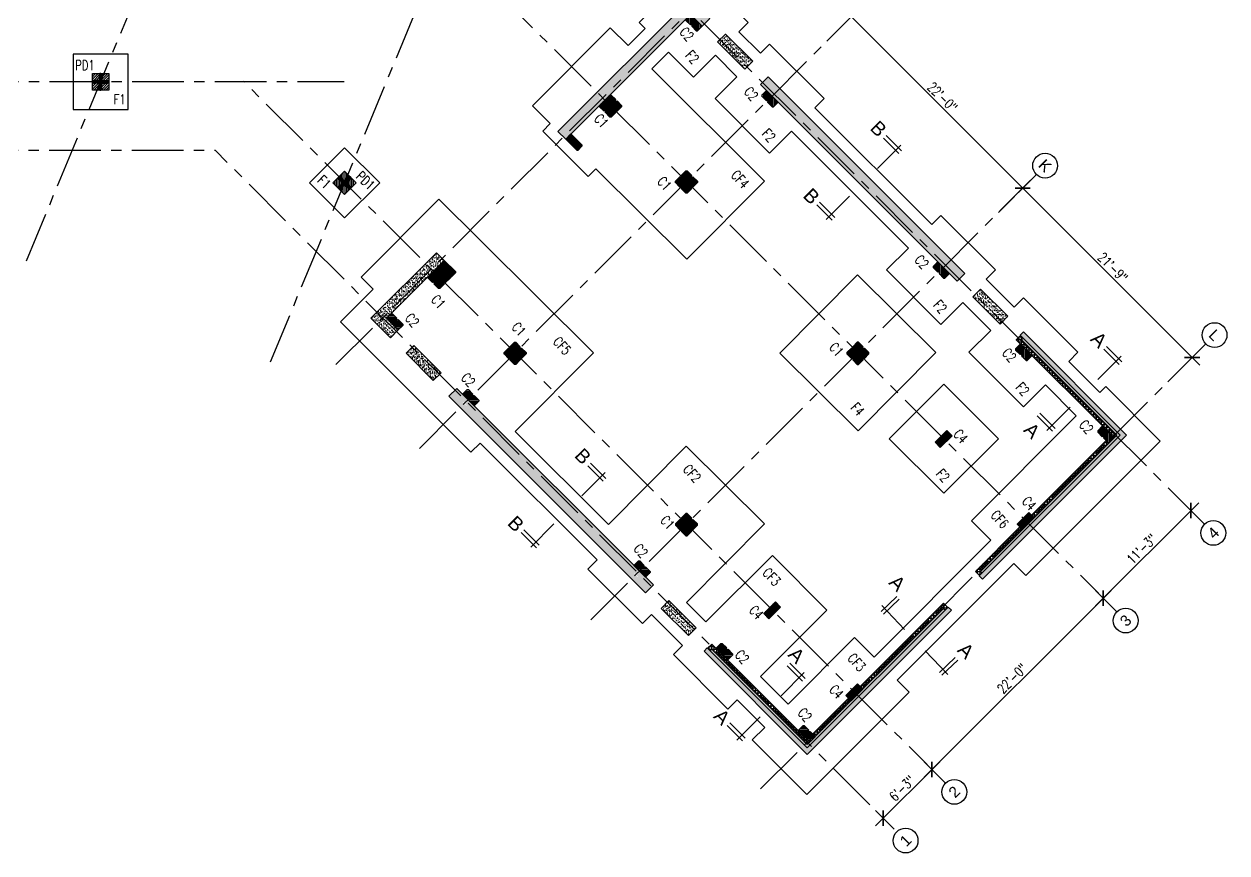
# Model space of a CAD drawing. Header units: inches. Extents: x 41285 to 57578, y -189 to 12305.
# Drawn here: x 56268 to 57578, y 10899 to 11802 of the extents above; entities that cross this region are included whole.
import ezdxf
from ezdxf.enums import TextEntityAlignment as Align

# ---------------------------------------------------------------- set-up
doc = ezdxf.new("R2010")
doc.units = ezdxf.units.IN
doc.header["$LTSCALE"] = 30
doc.header["$MEASUREMENT"] = 0
doc.linetypes.add('CENTER', pattern=[2, 1.25, -0.25, 0.25, -0.25])
doc.linetypes.add('HIDDEN', pattern=[0.375, 0.25, -0.125])
for name, color, linetype in [('A-HATCH RCC', 8, 'Continuous'), ('A-TEXT-P', 242, 'Continuous'), ('A-WALL-RAMPED EARTH', 4, 'Continuous'), ('COLUMN', 6, 'Continuous'), ('GC', 3, 'Continuous'), ('Grid line', 1, 'CENTER'), ('GT', 4, 'Continuous'), ('HATCH', 253, 'Continuous'), ('L3', 3, 'Continuous'), ('L5', 5, 'Continuous'), ('N-DIM-Z', 126, 'Continuous'), ('PB', 3, 'Continuous'), ('S-BEAM', 3, 'HIDDEN'), ('WALL', 7, 'Continuous')]:
    doc.layers.add(name, color=color, linetype=linetype)
doc.styles.add('3-32', font='simplex.shx', dxfattribs={"width": 0.75, "height": 10.6666})
doc.styles.add('ARIAL', font='arial.ttf')
doc.styles.add('dim', font='arial.ttf')
doc.dimstyles.new('3-32', dxfattribs={"dimtxt": 10.666667, "dimasz": 12, "dimexe": 12, "dimexo": 4, "dimgap": 2, "dimtad": 1, "dimdec": 4, "dimzin": 3, "dimdsep": 46, "dimlunit": 4, "dimtxsty": '3-32', "dimblk": 'ARCHTICK', "dimcen": 0.046875, "dimdle": 12, "dimclrd": 1, "dimclre": 1, "dimclrt": 2, "dimadec": 0, "dimazin": 0, "dimtfac": 0.75, "dimtdec": 4, "dimtmove": 2, "dimatfit": 3, "dimldrblk": 'ARCHTICK', "dimfxl": 0, "dimfrac": 1, "dimtolj": 1, "dimtzin": 0, "dimlwd": -1, "dimlwe": -1, "dimarcsym": 0})
pattern_1 = [(30.5, (0, 3154.7396), (0.30151963, 3.36024233), [0, -2.66, 0, -2.975, 0, -2.84375]), (0.5, (0, 3154.7396), (3.67590676, 4.5245002), [0, -1.435, 0, -2.3975, 0, -0.91875]), (320.5, (-2.1365, 3155.002), (5.41033357, -0.65432772), [0, -0.875, 0, -3.15, 0, -4.1125]), (310.5, (-2.1365, 3155.002), (5.408692, 0.88336295), [0, -0.4375, 0, -2.065, 0, -2.3625])]
pattern_2 = [(50, (0, 3154.7396), (3.58630091, -0.31376067), [0.375, -4.125]), (355, (0, 3154.7396), (-0.69375667, 3.76096067), [0.3, -3.3]), (100.4514445, (0.299, 3154.7134), (2.89254423, 3.44719995), [0.31870096, -3.50571056]), (46.1842, (2e-16, 3155.7396), (5.33620665, -0.8275964), [0.5625, -6.1875]), (96.635635, (0.4447, 3155.6706), (4.67330973, 4.870593), [0.4780517, -5.2585688]), (351.184164, (2e-16, 3155.7396), (4.6733097, 4.870593), [0.45, -4.95]), (21, (0.5, 3155.4896), (2.98453526, -2.01309445), [0.375, -4.125]), (326, (0.5, 3155.4896), (1.21657666, 3.62575023), [0.3, -3.3]), (71.451445, (0.7487, 3155.3218), (4.20111188, 1.61265576), [0.31870095, -3.50571056]), (37.5, (0, 3154.7396), (0.060799277, 1.66446927), [0, -3.26, 0, -3.35, 0, -3.3125]), (7.5, (0, 3154.7396), (1.315347687, 1.97205856), [0, -1.91, 0, -3.185, 0, -1.2625]), (327.5, (-1.115, 3154.7396), (2.66911218, -0.11277436), [0, -1.25, 0, -3.9, 0, -5.175]), (317.5, (-1.615, 3154.7396), (2.91593085, 0.50052491), [0, -1.625, 0, -2.59, 0, -3.675])]
pattern_3 = [(0, (57120.9367, 11022.2412), (9e-16, 2.8125), []), (90, (57120.9367, 11022.2412), (-2.8125, 9e-16), [])]
pattern_4 = [(90, (0, 0), (-1, 6e-17), [])]

# ---------------------------------------------------------------- blocks, each defined once
blk = doc.blocks.new('A$C49510BD2')
at = {"layer": 'A-HATCH RCC'}
h = blk.add_hatch(dxfattribs=at)
h.set_pattern_fill('ANSI31', color=1, scale=10)
h.paths.add_polyline_path([(-8.1, -0.7), (-9.1, -0.9), (-9.1, -7.9), (-8.1, -8.9), (-1.1, -8.9), (-0.8, -7.9), (0.7, -7.9), (0.9, -8.9), (7.9, -8.9), (8.9, -7.9), (8.9, -0.9), (7.9, -0.7), (7.9, 0.8), (8.9, 1.1), (8.9, 8.1), (7.9, 9.1), (0.9, 9.1), (0.7, 8.1), (-0.8, 8.1), (-1.1, 9.1), (-8.1, 9.1), (-9.1, 8.1), (-9.1, 1.1), (-8.1, 0.8)])
at = {"layer": 'COLUMN'}
for p, q in [((-9.1, 8.1), (-8.1, 9.1)), ((-9.1, 8.1), (-9.1, 1.1)), ((-8.1, 0.8), (-9.1, 1.1)), ((-1.1, 9.1), (-8.1, 9.1)), ((-8.1, -0.7), (-8.1, 0.8)), ((-0.8, 8.1), (-1.1, 9.1)), ((0.7, 8.1), (-0.8, 8.1)), ((0.7, 8.1), (0.9, 9.1)), ((7.9, 9.1), (0.9, 9.1)), ((7.9, 9.1), (8.9, 8.1)), ((7.9, 0.8), (8.9, 1.1)), ((7.9, -0.7), (7.9, 0.8)), ((8.9, 1.1), (8.9, 8.1)), ((-8.1, -0.7), (-9.1, -0.9)), ((-9.1, -0.9), (-9.1, -7.9)), ((-8.1, -8.9), (-9.1, -7.9)), ((-8.1, -8.9), (-1.1, -8.9)), ((-0.8, -7.9), (-1.1, -8.9)), ((0.7, -7.9), (-0.8, -7.9)), ((0.7, -7.9), (0.9, -8.9)), ((0.9, -8.9), (7.9, -8.9)), ((7.9, -0.7), (8.9, -0.9)), ((8.9, -7.9), (7.9, -8.9)), ((8.9, -7.9), (8.9, -0.9))]:
    blk.add_line(p, q, dxfattribs=at)
blk = doc.blocks.new('A$C38451A88')
at = {"layer": 'A-HATCH RCC'}
h = blk.add_hatch(dxfattribs=at)
h.set_pattern_fill('ANSI31', color=1, scale=12)
h.paths.add_polyline_path([(-9, 0), (9, 0), (9, 7), (8, 8), (1, 8), (0.75, 7), (-0.75, 7), (-1, 8), (-8, 8), (-9, 7)])
at = {"layer": 'COLUMN'}
for p, q in [((-9, 7), (-8, 8)), ((-9, 7), (-9, 0)), ((-9, 0), (9, 0)), ((-1, 8), (-8, 8)), ((-0.75, 7), (-1, 8)), ((0.75, 7), (-0.75, 7)), ((0.75, 7), (1, 8)), ((8, 8), (1, 8)), ((8, 8), (9, 7)), ((9, 0), (9, 7))]:
    blk.add_line(p, q, dxfattribs=at)
blk = doc.blocks.new('A$C56BC41D7')
at = {"layer": 'HATCH'}
h = blk.add_hatch(dxfattribs=at)
h.set_pattern_fill('_USER', color=1, scale=0.375, angle=45, style=0, pattern_type=0)
h.set_pattern_definition([(45, (0, 0), (-0.265165, 0.265165), [])])
edge = h.paths.add_edge_path()
edge.add_line((0.5, 6.8), (0.5, 0.8))
edge.add_arc((0.8, 0.8), 0.25, 180, 270)
edge.add_line((0.8, 0.5), (6.8, 0.5))
edge.add_arc((6.8, 0.2), 0.25, 0, 90, ccw=False)
edge.add_line((7, 0.2), (7, 0))
edge.add_line((7, 0), (0, 0))
edge.add_line((0, 0), (0, 7))
edge.add_line((0, 7), (0.2, 7))
edge.add_arc((0.2, 6.8), 0.25, 0, 90, ccw=False)
at = {"layer": 'COLUMN', "color": 4}
blk.add_lwpolyline([(0, 0), (0, 7), (0.2, 7, -0.414214), (0.5, 6.8), (0.5, 0.8, 0.414214), (0.8, 0.5), (6.8, 0.5, -0.414214), (7, 0.2), (7, 0)], format="xyb", close=True, dxfattribs=at)
blk = doc.blocks.new('A$C3C504F40')
at = {"layer": 'HATCH'}
h = blk.add_hatch(dxfattribs=at)
h.set_pattern_fill('_USER', color=1, scale=0.375, angle=45, style=0, pattern_type=0)
h.set_pattern_definition([(45, (-54890.24333, -10014.80784), (-0.265165043, 0.265165043), [])])
h.paths.add_polyline_path([(-3.2, 1), (-5.2, 1), (-5.2, -1), (-3.2, -1)])
h.paths.add_polyline_path([(-3.5, -0.7), (-5, -0.7), (-5, 0.8), (-3.5, 0.8)], flags=16)
h = blk.add_hatch(dxfattribs=at)
h.set_pattern_fill('_USER', color=1, scale=0.375, angle=45, style=0, pattern_type=0)
h.set_pattern_definition([(45, (-54885.99333, -10010.55784), (-0.265165043, 0.265165043), [])])
h.paths.add_polyline_path([(1, 5.3), (-1, 5.3), (-1, 3.3), (1, 3.3)])
h.paths.add_polyline_path([(0.8, 3.5), (-0.8, 3.5), (-0.8, 5), (0.8, 5)], flags=16)
h = blk.add_hatch(dxfattribs=at)
h.set_pattern_fill('_USER', color=1, scale=0.375, angle=45, style=0, pattern_type=0)
h.set_pattern_definition([(45, (-54881.74333, -10014.80784), (-0.265165043, 0.265165043), [])])
h.paths.add_polyline_path([(5.2, 1), (3.2, 1), (3.2, -1), (5.2, -1)])
h.paths.add_polyline_path([(5, -0.7), (3.5, -0.7), (3.5, 0.8), (5, 0.8)], flags=16)
h = blk.add_hatch(dxfattribs=at)
h.set_pattern_fill('_USER', color=1, scale=0.375, angle=45, style=0, pattern_type=0)
h.set_pattern_definition([(45, (-54885.99333, -10019.05784), (-0.265165043, 0.265165043), [])])
h.paths.add_polyline_path([(1, -3.2), (-1, -3.2), (-1, -5.2), (1, -5.2)])
h.paths.add_polyline_path([(0.8, -5), (-0.8, -5), (-0.8, -3.5), (0.8, -3.5)], flags=16)
at = {"layer": 'COLUMN', "color": 4}
for points in [[(-5.2, 1), (-3.2, 1), (-3.2, -1), (-5.2, -1)], [(-5, 0.8), (-3.5, 0.8), (-3.5, -0.7), (-5, -0.7)], [(-1, 5.3), (1, 5.3), (1, 3.3), (-1, 3.3)], [(-0.8, 5), (0.8, 5), (0.8, 3.5), (-0.8, 3.5)], [(3.2, 1), (5.2, 1), (5.2, -1), (3.2, -1)], [(3.5, 0.8), (5, 0.8), (5, -0.7), (3.5, -0.7)], [(-1, -3.2), (1, -3.2), (1, -5.2), (-1, -5.2)], [(-0.8, -3.5), (0.8, -3.5), (0.8, -5), (-0.8, -5)]]:
    blk.add_lwpolyline(points, close=True, dxfattribs=at)
at = {"layer": 'Grid line', "ltscale": 0.25}
for p, q in [((9.5, 0), (-9.5, 0)), ((0, -9.7), (0, 9.7))]:
    blk.add_line(p, q, dxfattribs=at)
at = {"layer": 'Grid line', "color": 4, "xscale": -1}
blk.add_blockref('A$C56BC41D7', (-1, 1), dxfattribs=at)
at = {"layer": 'Grid line', "color": 4}
blk.add_blockref('A$C56BC41D7', (1, 1), dxfattribs=at)
at = {"layer": 'Grid line', "color": 4, "rotation": 180}
blk.add_blockref('A$C56BC41D7', (-1, -1), dxfattribs=at)
at = {"layer": 'Grid line', "color": 4, "xscale": -1, "rotation": 180}
blk.add_blockref('A$C56BC41D7', (1, -1), dxfattribs=at)
blk = doc.blocks.new('_ARCHTICK')
at = {"color": 0, "linetype": 'ByBlock', "const_width": 0.15}
blk.add_lwpolyline([(-0.5, -0.5), (0.5, 0.5)], dxfattribs=at)
blk = doc.blocks.new('*D106')
at = {"layer": 'DEFPOINTS', "color": 0, "transparency": 16777216}
for p in [(57048.4, 11871.5), (57168.9, 11809.7), (57139.6, 11780.3)]:
    blk.add_point(p, dxfattribs=at)
at = {"layer": 'N-DIM-Z', "color": 1, "transparency": 16777216}
for p, q in [((57051.2, 11874.4), (57086.2, 11909.4)), ((57069.2, 11909.4), (57177.4, 11801.2)), ((57142.4, 11783.2), (57177.4, 11818.2))]:
    blk.add_line(p, q, dxfattribs=at)
at = {"layer": 'N-DIM-Z', "color": 1, "transparency": 16777216, "xscale": 12, "yscale": 12, "zscale": 12}
for p, rotation in [((57077.7, 11900.9), 134.9999999999263), ((57168.9, 11809.7), 314.9999999999263)]:
    blk.add_blockref('_ARCHTICK', p, dxfattribs=dict(at, rotation=rotation))
at = {"layer": 'N-DIM-Z', "color": 2, "transparency": 16777216, "insert": (57129.2, 11861.2), "char_height": 10.67, "attachment_point": 5, "rotation": 315, "style": '3-32'}
blk.add_mtext('\\A1;10\'-9"', dxfattribs=at)
blk = doc.blocks.new('*D107')
at = {"layer": 'DEFPOINTS', "color": 0, "transparency": 16777216}
for p in [(57139.6, 11780.3), (57355.6, 11623), (57326.3, 11593.7)]:
    blk.add_point(p, dxfattribs=at)
at = {"layer": 'N-DIM-Z', "color": 1, "transparency": 16777216}
for p, q in [((57142.4, 11783.2), (57177.4, 11818.2)), ((57160.5, 11818.2), (57364.1, 11614.5)), ((57329.1, 11596.5), (57364.1, 11631.5))]:
    blk.add_line(p, q, dxfattribs=at)
at = {"layer": 'N-DIM-Z', "color": 1, "transparency": 16777216, "xscale": 12, "yscale": 12, "zscale": 12}
for p, rotation in [((57168.9, 11809.7), 134.9999999999263), ((57355.6, 11623), 314.9999999999263)]:
    blk.add_blockref('_ARCHTICK', p, dxfattribs=dict(at, rotation=rotation))
at = {"layer": 'N-DIM-Z', "color": 2, "transparency": 16777216, "insert": (57268.2, 11722.2), "char_height": 10.67, "attachment_point": 5, "rotation": 315, "style": '3-32'}
blk.add_mtext('\\A1;22\'-0"', dxfattribs=at)
blk = doc.blocks.new('*D108')
at = {"layer": 'DEFPOINTS', "color": 0, "transparency": 16777216}
for p in [(57326.3, 11593.7), (57540.2, 11438.5), (57510.8, 11409.1)]:
    blk.add_point(p, dxfattribs=at)
at = {"layer": 'N-DIM-Z', "color": 1, "transparency": 16777216}
for p, q in [((57329.1, 11596.5), (57364.1, 11631.5)), ((57347.1, 11631.5), (57548.7, 11430)), ((57513.7, 11411.9), (57548.7, 11446.9))]:
    blk.add_line(p, q, dxfattribs=at)
at = {"layer": 'N-DIM-Z', "color": 1, "transparency": 16777216, "xscale": 12, "yscale": 12, "zscale": 12}
for p, rotation in [((57355.6, 11623), 134.9999999999263), ((57540.2, 11438.5), 314.9999999999263)]:
    blk.add_blockref('_ARCHTICK', p, dxfattribs=dict(at, rotation=rotation))
at = {"layer": 'N-DIM-Z', "color": 2, "transparency": 16777216, "insert": (57453.8, 11536.6), "char_height": 10.67, "attachment_point": 5, "rotation": 315, "style": '3-32'}
blk.add_mtext('\\A1;21\'-9"', dxfattribs=at)
blk = doc.blocks.new('*D109')
at = {"layer": 'DEFPOINTS', "color": 0, "transparency": 16777216}
for p in [(57538.8, 11271.6), (57553.9, 11256.6), (57458.2, 11161.3)]:
    blk.add_point(p, dxfattribs=at)
at = {"layer": 'N-DIM-Z', "color": 1, "transparency": 16777216}
for p, q in [((57434.9, 11167.7), (57547.3, 11280.1)), ((57551.1, 11259.4), (57530.4, 11280.1)), ((57455.4, 11164.2), (57434.9, 11184.7))]:
    blk.add_line(p, q, dxfattribs=at)
at = {"layer": 'N-DIM-Z', "color": 1, "transparency": 16777216, "xscale": 12, "yscale": 12, "zscale": 12}
for p, rotation in [((57538.8, 11271.6), 44.99999999955782), ((57443.4, 11176.2), 224.9999999995578)]:
    blk.add_blockref('_ARCHTICK', p, dxfattribs=dict(at, rotation=rotation))
at = {"layer": 'N-DIM-Z', "color": 2, "transparency": 16777216, "insert": (57485.2, 11229.8), "char_height": 10.67, "attachment_point": 5, "rotation": 45, "style": '3-32'}
blk.add_mtext('\\A1;11\'-3"', dxfattribs=at)
blk = doc.blocks.new('*D110')
at = {"layer": 'DEFPOINTS', "color": 0, "transparency": 16777216}
for p in [(57443.4, 11176.2), (57458.2, 11161.3), (57271.6, 10974.7)]:
    blk.add_point(p, dxfattribs=at)
at = {"layer": 'N-DIM-Z', "color": 1, "transparency": 16777216}
for p, q in [((57248.2, 10981), (57451.9, 11184.7)), ((57455.4, 11164.2), (57434.9, 11184.7)), ((57268.7, 10977.5), (57248.2, 10998))]:
    blk.add_line(p, q, dxfattribs=at)
at = {"layer": 'N-DIM-Z', "color": 1, "transparency": 16777216, "xscale": 12, "yscale": 12, "zscale": 12}
for p, rotation in [((57443.4, 11176.2), 44.99999999955782), ((57256.7, 10989.5), 224.9999999995578)]:
    blk.add_blockref('_ARCHTICK', p, dxfattribs=dict(at, rotation=rotation))
at = {"layer": 'N-DIM-Z', "color": 2, "transparency": 16777216, "insert": (57344.1, 11088.7), "char_height": 10.67, "attachment_point": 5, "rotation": 45, "style": '3-32'}
blk.add_mtext('\\A1;22\'-0"', dxfattribs=at)
blk = doc.blocks.new('*D111')
at = {"layer": 'DEFPOINTS', "color": 0, "transparency": 16777216}
for p in [(57256.7, 10989.5), (57271.6, 10974.7), (57218.5, 10921.6)]:
    blk.add_point(p, dxfattribs=at)
at = {"layer": 'N-DIM-Z', "color": 1, "transparency": 16777216}
for p, q in [((57195.2, 10928), (57265.2, 10998)), ((57268.7, 10977.5), (57248.2, 10998)), ((57215.7, 10924.5), (57195.2, 10945))]:
    blk.add_line(p, q, dxfattribs=at)
at = {"layer": 'N-DIM-Z', "color": 1, "transparency": 16777216, "xscale": 12, "yscale": 12, "zscale": 12}
for p, rotation in [((57256.7, 10989.5), 44.99999999955782), ((57203.7, 10936.5), 224.9999999995578)]:
    blk.add_blockref('_ARCHTICK', p, dxfattribs=dict(at, rotation=rotation))
at = {"layer": 'N-DIM-Z', "color": 2, "transparency": 16777216, "insert": (57224.3, 10968.9), "char_height": 10.67, "attachment_point": 5, "rotation": 45, "style": '3-32'}
blk.add_mtext('\\A1;6\'-3"', dxfattribs=at)
blk = doc.blocks.new('A$C76A7568D')
at = {"layer": 'L3'}
blk.add_line((0, 3.9), (0, -31.9), dxfattribs=at)
at = {"layer": 'L5', "color": 6}
for p, q in [((-18.6, 0), (5, 0)), ((-18.6, -4), (5, -4))]:
    blk.add_line(p, q, dxfattribs=at)

msp = doc.modelspace()

# ---------------------------------------------------------------- hatches: boundary and pattern name
at = {"layer": 'A-HATCH RCC'}
h = msp.add_hatch(dxfattribs=at)
h.set_pattern_fill('AR-SAND,_O', color=2, scale=1.75, angle=353)
h.set_pattern_definition(pattern_1)
edge = h.paths.add_edge_path()
edge.add_line((57006.38535157, 11799.35159886), (57014.87063295, 11807.83688023))
edge.add_line((57014.87063295, 11807.83688023), (56993.65742951, 11829.05008367))
edge.add_line((56993.65742951, 11829.05008367), (56849.40764615, 11684.80030031))
edge.add_line((56849.40764615, 11684.80030031), (56857.89292752, 11676.31501893))
edge.add_line((56857.89292752, 11676.31501893), (56898.19801405, 11716.62010546))
edge.add_arc((56898.55156744, 11716.97365885), 0.5, 134.9999999968, 225.000000008, ccw=False)
edge.add_line((56898.19801405, 11717.32721224), (56899.78900431, 11718.9182025))
edge.add_line((56899.78900431, 11718.9182025), (56896.2534704, 11722.4537364))
edge.add_line((56896.2534704, 11722.4537364), (56894.66248014, 11720.86274615))
edge.add_arc((56894.30892675, 11721.21629954), 0.5, 225, 315, ccw=False)
edge.add_line((56893.95537336, 11720.86274615), (56898.19801405, 11725.10538683))
edge.add_arc((56897.84446066, 11724.75183344), 0.5, -45.0000000003, 45.0000000004, ccw=False)
edge.add_line((56898.19801405, 11724.39828005), (56896.60702379, 11722.80728979))
edge.add_line((56896.60702379, 11722.80728979), (56900.1425577, 11719.27175589))
edge.add_line((56900.1425577, 11719.27175589), (56901.73354796, 11720.86274615))
edge.add_arc((56902.08710135, 11720.50919276), 0.5, 44.9999999887, 134.9999999996, ccw=False)
edge.add_line((56902.44065474, 11720.86274615), (56993.65742951, 11812.07952092))
edge.add_line((56993.65742951, 11812.07952092), (57006.38535157, 11799.35159886))
h = msp.add_hatch(dxfattribs=at)
h.set_pattern_fill('AR-SAND,_O', color=2, scale=1.75, angle=353)
h.set_pattern_definition(pattern_1)
h.paths.add_polyline_path([(57053.05439913, 11752.6825513), (57061.5396805, 11761.16783267), (57031.84119569, 11790.86631748), (57023.35591432, 11782.38103611)])
h = msp.add_hatch(dxfattribs=at)
h.set_pattern_fill('AR-SAND,_O', color=2, scale=1.75, angle=353)
h.set_pattern_definition(pattern_1)
h.paths.add_polyline_path([(57284.27831658, 11521.45863385), (57292.76359795, 11529.94391523), (57078.51024325, 11744.19726993), (57070.02496188, 11735.71198855)])
h = msp.add_hatch(dxfattribs=at)
h.set_pattern_fill('AR-SAND,_O', color=2, scale=1.75, angle=353)
h.set_pattern_definition(pattern_1)
edge = h.paths.add_edge_path()
edge.add_line((56666.9740966, 11459.94034389), (56675.45937798, 11468.42562526))
edge.add_line((56675.45937798, 11468.42562526), (56662.73145591, 11481.15354732))
edge.add_line((56662.73145591, 11481.15354732), (56711.52182382, 11529.94391523))
edge.add_arc((56711.87537721, 11530.29746862), 0.5, 134.9999999976, 225.0000000084, ccw=False)
edge.add_line((56711.52182382, 11530.65102201), (56713.11281407, 11532.24201226))
edge.add_line((56713.11281407, 11532.24201226), (56709.57728017, 11535.77754617))
edge.add_line((56709.57728017, 11535.77754617), (56707.98628991, 11534.18655591))
edge.add_arc((56707.63273652, 11534.5401093), 0.5, 225, 315, ccw=False)
edge.add_line((56707.27918313, 11534.18655591), (56711.52182382, 11538.4291966))
edge.add_arc((56711.16827043, 11538.07564321), 0.5, -45, 45, ccw=False)
edge.add_line((56711.52182382, 11537.72208982), (56709.93083356, 11536.13109956))
edge.add_line((56709.93083356, 11536.13109956), (56713.46636746, 11532.59556566))
edge.add_line((56713.46636746, 11532.59556566), (56715.05735772, 11534.18655591))
edge.add_arc((56715.41091111, 11533.83300252), 0.5, 44.9999999894, 135.0000000003, ccw=False)
edge.add_line((56715.7644645, 11534.18655591), (56725.61533738, 11544.03742879))
edge.add_line((56725.61533738, 11544.03742879), (56717.130056, 11552.52271016))
edge.add_line((56717.130056, 11552.52271016), (56645.76089317, 11481.15354732))
edge.add_line((56645.76089317, 11481.15354732), (56666.9740966, 11459.94034389))
h = msp.add_hatch(dxfattribs=at)
h.set_pattern_fill('AR-SAND,_O', color=2, scale=1.75, angle=353)
h.set_pattern_definition(pattern_1)
h.paths.add_polyline_path([(57330.94736414, 11474.78958629), (57339.43264551, 11483.27486767), (57309.7341607, 11512.97335248), (57301.24887933, 11504.4880711)])
h = msp.add_hatch(dxfattribs=at)
h.set_pattern_fill('AR-SAND,_O', color=2, scale=1.75, angle=353)
h.set_pattern_definition(pattern_1)
h.paths.add_polyline_path([(57356.40320826, 11466.30430492), (57352.86767435, 11462.76877101), (57461.76211865, 11353.87432671), (57308.31994714, 11200.43215519), (57311.85548104, 11196.89662129), (57468.83318647, 11353.87432671)])
h = msp.add_hatch(dxfattribs=at)
h.set_pattern_fill('AR-SAND,_O', color=2, scale=1.75, angle=353)
h.set_pattern_definition(pattern_1)
edge = h.paths.add_edge_path()
edge.add_arc((56705.51141618, 11438.37358706), 0.5, 135.0000000002, 225, ccw=False)
edge.add_line((56705.15786279, 11438.72714045), (56692.42994072, 11451.45506251))
edge.add_line((56692.42994072, 11451.45506251), (56683.94465935, 11442.96978114))
edge.add_line((56683.94465935, 11442.96978114), (56713.64314416, 11413.27129633))
edge.add_line((56713.64314416, 11413.27129633), (56722.12842553, 11421.7565777))
edge.add_line((56722.12842553, 11421.7565777), (56709.40050347, 11434.48449977))
edge.add_arc((56709.04695008, 11434.83805316), 0.5, 225, 314.9999999998, ccw=False)
edge.add_line((56708.69339669, 11434.48449977), (56707.10240643, 11436.07549002))
edge.add_line((56707.10240643, 11436.07549002), (56703.56687253, 11432.53995612))
edge.add_line((56703.56687253, 11432.53995612), (56705.15786279, 11430.94896586))
edge.add_arc((56704.8043094, 11430.59541247), 0.5, 315, 405, ccw=False)
edge.add_line((56705.15786279, 11430.24185908), (56700.9152221, 11434.48449977))
edge.add_arc((56701.26877549, 11434.13094637), 0.5, 405, 495, ccw=False)
edge.add_line((56701.62232888, 11434.48449977), (56703.21331914, 11432.89350951))
edge.add_line((56703.21331914, 11432.89350951), (56706.74885304, 11436.42904341))
edge.add_line((56706.74885304, 11436.42904341), (56705.15786279, 11438.02003367))
h = msp.add_hatch(dxfattribs=at)
h.set_pattern_fill('ANSI37', color=256, scale=22.5, angle=315)
h.set_pattern_definition(pattern_3)
h.paths.add_polyline_path([(57355.34254808, 11250.99029006), (57352.51412095, 11253.81871718), (57304.07730645, 11205.38190266), (57308.67350053, 11200.78570859), (57311.50192765, 11203.61413571), (57309.7341607, 11205.38190266)])
h.paths.add_polyline_path([(57452.21617708, 11353.52077334), (57455.04460421, 11350.69234622), (57458.22658472, 11353.87432674), (57354.28188787, 11457.81902355), (57356.04965483, 11459.58679051), (57353.2212277, 11462.41521763), (57348.62503362, 11457.81902355), (57452.56973047, 11353.87432673)])
h.paths.add_polyline_path([(57450.09485672, 11345.74259873), (57448.6806432, 11345.74259873), (57446.55932283, 11347.86391909), (57365.24204301, 11266.54663925), (57368.07047014, 11263.71821212)])
h = msp.add_hatch(dxfattribs=at)
h.set_pattern_fill('AR-CONC', color=6, scale=0.5)
h.set_pattern_definition(pattern_2)
h.paths.add_polyline_path([(57354.28188787, 11457.81902355), (57356.04965483, 11459.58679051), (57461.76211863, 11353.87432674), (57311.50192765, 11203.61413571), (57309.7341607, 11205.38190266), (57458.22658472, 11353.87432674)])
h = msp.add_hatch(dxfattribs=at)
h.set_pattern_fill('AR-SAND,_O', color=2, scale=1.75, angle=353)
h.set_pattern_definition(pattern_1)
edge = h.paths.add_edge_path()
edge.add_arc((56753.5946773, 11390.29032594), 0.5, 224.9999999994, 315.0000000052, ccw=False)
edge.add_line((56753.24112391, 11389.93677255), (56751.65013365, 11391.52776281))
edge.add_line((56751.65013365, 11391.52776281), (56748.11459974, 11387.9922289))
edge.add_line((56748.11459974, 11387.9922289), (56749.70559, 11386.40123864))
edge.add_arc((56749.35203661, 11386.04768525), 0.5, -44.9999999999, 44.9999999997, ccw=False)
edge.add_line((56749.70559, 11385.69413186), (56745.46294931, 11389.93677255))
edge.add_arc((56745.8165027, 11389.58321916), 0.5, 45.0000000003, 135.0000000003, ccw=False)
edge.add_line((56746.17005609, 11389.93677255), (56747.76104635, 11388.34578229))
edge.add_line((56747.76104635, 11388.34578229), (56751.29658026, 11391.8813162))
edge.add_line((56751.29658026, 11391.8813162), (56749.70559, 11393.47230646))
edge.add_arc((56750.05914339, 11393.82585985), 0.5, 134.9999999943, 224.9999999999, ccw=False)
edge.add_line((56749.70559, 11394.17941324), (56739.09898828, 11404.78601496))
edge.add_line((56739.09898828, 11404.78601496), (56730.61370691, 11396.30073358))
edge.add_line((56730.61370691, 11396.30073358), (56944.86706161, 11182.04737888))
edge.add_line((56944.86706161, 11182.04737888), (56953.35234298, 11190.53266026))
edge.add_line((56953.35234298, 11190.53266026), (56940.62442092, 11203.26058232))
edge.add_arc((56940.27086753, 11203.61413571), 0.5, 225, 315.0000000035, ccw=False)
edge.add_line((56939.91731414, 11203.26058232), (56938.32632388, 11204.85157257))
edge.add_line((56938.32632388, 11204.85157257), (56934.79078998, 11201.31603867))
edge.add_line((56934.79078998, 11201.31603867), (56936.38178023, 11199.72504841))
edge.add_arc((56936.02822684, 11199.37149502), 0.5, -44.9999999999, 44.9999999997, ccw=False)
edge.add_line((56936.38178023, 11199.01794163), (56932.13913955, 11203.26058232))
edge.add_arc((56932.49269294, 11202.90702893), 0.5, 45.0000000003, 135.0000000003, ccw=False)
edge.add_line((56932.84624633, 11203.26058232), (56934.43723659, 11201.66959206))
edge.add_line((56934.43723659, 11201.66959206), (56937.97277049, 11205.20512597))
edge.add_line((56937.97277049, 11205.20512597), (56936.38178023, 11206.79611622))
edge.add_arc((56936.73533362, 11207.14966961), 0.5, 134.999999996, 225.0000000004, ccw=False)
edge.add_line((56936.38178023, 11207.503223), (56753.94823069, 11389.93677255))
h = msp.add_hatch(dxfattribs=at)
h.set_pattern_fill('AR-SAND,_O', color=2, scale=1.75, angle=353)
h.set_pattern_definition(pattern_1)
edge = h.paths.add_edge_path()
edge.add_arc((56983.40438118, 11160.48062206), 0.5, 135.0000000002, 225, ccw=False)
edge.add_line((56983.05082779, 11160.83417545), (56970.32290573, 11173.56209751))
edge.add_line((56970.32290573, 11173.56209751), (56961.83762436, 11165.07681613))
edge.add_line((56961.83762436, 11165.07681613), (56991.53610917, 11135.37833132))
edge.add_line((56991.53610917, 11135.37833132), (57000.02139054, 11143.8636127))
edge.add_line((57000.02139054, 11143.8636127), (56987.29346848, 11156.59153476))
edge.add_arc((56986.93991509, 11156.94508815), 0.5, 225, 314.9999999998, ccw=False)
edge.add_line((56986.5863617, 11156.59153476), (56984.99537144, 11158.18252502))
edge.add_line((56984.99537144, 11158.18252502), (56981.45983753, 11154.64699111))
edge.add_line((56981.45983753, 11154.64699111), (56983.05082779, 11153.05600085))
edge.add_arc((56982.6972744, 11152.70244746), 0.5, 315, 405, ccw=False)
edge.add_line((56983.05082779, 11152.34889407), (56978.8081871, 11156.59153476))
edge.add_arc((56979.1617405, 11156.23798137), 0.5, 405, 495, ccw=False)
edge.add_line((56979.51529389, 11156.59153476), (56981.10628414, 11155.0005445))
edge.add_line((56981.10628414, 11155.0005445), (56984.64181805, 11158.53607841))
edge.add_line((56984.64181805, 11158.53607841), (56983.05082779, 11160.12706866))
h = msp.add_hatch(dxfattribs=at)
h.set_pattern_fill('AR-SAND,_O', color=2, scale=1.75, angle=353)
h.set_pattern_definition(pattern_1)
h.paths.add_polyline_path([(57120.93665012, 11005.97779037), (57277.91435555, 11162.95549579), (57274.37882164, 11166.4910297), (57120.93665012, 11013.04885818), (57012.04220582, 11121.94330248), (57008.50667192, 11118.40776858)])
h = msp.add_hatch(dxfattribs=at)
h.set_pattern_fill('ANSI37', color=256, scale=22.5, angle=315)
h.set_pattern_definition(pattern_3)
h.paths.add_polyline_path([(57178.56585279, 11079.870449), (57181.39427992, 11077.04202188), (57269.42907417, 11165.07681613), (57271.19684113, 11163.30904918), (57274.02526825, 11166.13747631), (57269.42907417, 11170.73367038)])
h.paths.add_polyline_path([(57124.11863064, 11019.7663726), (57121.29020351, 11022.59479972), (57120.93665012, 11022.24124633), (57016.99195329, 11126.18594317), (57012.39575921, 11121.58974909), (57015.22418634, 11118.76132197), (57016.99195329, 11120.52908892), (57120.93665012, 11016.58439208)])
h.paths.add_polyline_path([(57126.94705776, 11028.25165397), (57129.06837811, 11026.13033363), (57129.06837811, 11024.71612007), (57168.66635785, 11064.31409981), (57165.83793073, 11067.14252694)])
h = msp.add_hatch(dxfattribs=at)
h.set_pattern_fill('AR-CONC', color=6, scale=0.5)
h.set_pattern_definition(pattern_2)
h.paths.add_polyline_path([(57120.93665012, 11013.04885818), (57271.19684113, 11163.30904918), (57269.42907417, 11165.07681613), (57120.93665012, 11016.58439208), (57016.99195329, 11120.52908892), (57015.22418634, 11118.76132197)])
at = {"layer": 'HATCH'}
h = msp.add_hatch(dxfattribs=at)
h.set_pattern_fill('_USER', color=1, angle=90, style=0, pattern_type=0)
h.set_pattern_definition(pattern_4)
h.paths.add_polyline_path([(56863.54978177, 11681.97187318), (56875.57059705, 11669.9510579), (56875.57059705, 11668.53684434), (56871.32795636, 11664.29420365), (56869.9137428, 11664.29420365), (56857.89292752, 11676.31501893)])
h = msp.add_hatch(dxfattribs=at)
h.set_pattern_fill('_USER', color=1, angle=90, style=0, pattern_type=0)
h.set_pattern_definition(pattern_4)
h.paths.add_polyline_path([(56725.61118553, 11544.06696316), (56737.66785275, 11532.08210707), (56737.67207693, 11530.66789982), (56733.44212772, 11526.4126055), (56732.02792047, 11526.40838132), (56719.97125325, 11538.39323741)])
h = msp.add_hatch(dxfattribs=at)
h.set_pattern_fill('_USER', color=1, angle=90, style=0, pattern_type=0)
h.set_pattern_definition(pattern_4)
h.paths.add_polyline_path([(57272.96460808, 11358.82407418), (57278.62146233, 11353.16721993), (57265.89354027, 11340.43929787), (57260.23668602, 11346.09615212)])
h = msp.add_hatch(dxfattribs=at)
h.set_pattern_fill('_USER', color=1, angle=90, style=0, pattern_type=0)
h.set_pattern_definition(pattern_4)
h.paths.add_polyline_path([(57362.4136159, 11269.37506636), (57368.07047015, 11263.71821211), (57355.34254809, 11250.99029005), (57349.68569384, 11256.6471443)])
h = msp.add_hatch(dxfattribs=at)
h.set_pattern_fill('_USER', color=1, angle=90, style=0, pattern_type=0)
h.set_pattern_definition(pattern_4)
h.paths.add_polyline_path([(57086.28841785, 11172.14788394), (57091.9452721, 11166.4910297), (57079.21735003, 11153.76310763), (57073.56049578, 11159.41996188)])
h = msp.add_hatch(dxfattribs=at)
h.set_pattern_fill('_USER', color=1, angle=90, style=0, pattern_type=0)
h.set_pattern_definition(pattern_4)
h.paths.add_polyline_path([(57175.73742567, 11082.69887613), (57181.39427992, 11077.04202188), (57168.66635785, 11064.31409981), (57163.0095036, 11069.97095406)])
at = {"layer": 'PB'}
h = msp.add_hatch(dxfattribs=at)
h.set_pattern_fill('ANSI31', color=1, scale=15)
h.paths.add_polyline_path([(56342.27697363, 11747.73785446), (56360.27697363, 11747.73785446), (56360.27697363, 11729.73785446), (56342.27697363, 11729.73785446)])
h = msp.add_hatch(dxfattribs=at)
h.set_pattern_fill('ANSI31', color=1, scale=15, angle=45)
h.paths.add_polyline_path([(56617.05865114, 11641.37765065), (56629.7865732, 11628.64972859), (56617.05865114, 11615.92180653), (56604.33072908, 11628.64972859)])

# ---------------------------------------------------------------- linework, layer by layer
at = {"layer": 'A-WALL-RAMPED EARTH'}
for points in [[(56857.89292752, 11676.31501893), (56993.65742951, 11812.07952092), (57006.38535157, 11799.35159886), (57014.87063295, 11807.83688023), (56993.65742951, 11829.05008367), (56849.40764615, 11684.80030031)], [(57023.35591432, 11782.38103611), (57031.84119569, 11790.86631748), (57061.5396805, 11761.16783267), (57053.05439913, 11752.6825513)], [(57070.02496188, 11735.71198855), (57078.51024325, 11744.19726993), (57292.76359795, 11529.94391523), (57284.27831658, 11521.45863385)], [(56725.61118553, 11544.06696316), (56662.73145591, 11481.15354732), (56675.45937798, 11468.42562526), (56666.9740966, 11459.94034389), (56645.76089317, 11481.15354732), (56717.05920918, 11552.59195029)], [(57301.24887933, 11504.4880711), (57309.7341607, 11512.97335248), (57339.43264551, 11483.27486767), (57330.94736414, 11474.78958629)], [(56683.94465935, 11442.96978114), (56692.42994072, 11451.45506251), (56722.12842553, 11421.7565777), (56713.64314416, 11413.27129633)], [(56730.61370691, 11396.30073358), (56739.09898828, 11404.78601496), (56953.35234298, 11190.53266026), (56944.86706161, 11182.04737888)], [(56961.83762436, 11165.07681613), (56970.32290573, 11173.56209751), (57000.02139054, 11143.8636127), (56991.53610917, 11135.37833132)]]:
    msp.add_lwpolyline(points, close=True, dxfattribs=at)
for points in [[(57468.83318647, 11353.87432671), (57311.85548104, 11196.89662129), (57308.31994714, 11200.43215519), (57461.76211865, 11353.87432671), (57352.86767435, 11462.76877101), (57356.40320826, 11466.30430492), (57468.83318647, 11353.87432671)], [(57356.04965487, 11459.5867905), (57354.28188791, 11457.81902354), (57458.22658475, 11353.87432671), (57309.7341607, 11205.38190266), (57311.50192765, 11203.61413571)], [(57353.22122774, 11462.41521762), (57348.62503367, 11457.81902354), (57452.5697305, 11353.87432671), (57452.21617711, 11353.52077332)], [(57446.55932286, 11347.86391907), (57365.24204302, 11266.54663923), (57368.07047015, 11263.71821211)], [(57352.51412096, 11253.81871717), (57304.07730645, 11205.38190266), (57308.67350053, 11200.78570858)], [(57120.93665012, 11005.97779037), (57277.91435555, 11162.95549579), (57274.37882164, 11166.4910297), (57120.93665012, 11013.04885818), (57012.04220582, 11121.94330248), (57008.50667192, 11118.40776858), (57120.93665012, 11005.97779037)], [(57015.22418634, 11118.76132197), (57016.99195329, 11120.52908892), (57120.93665012, 11016.58439208), (57269.42907417, 11165.07681613), (57271.19684113, 11163.30904918)], [(57178.56585279, 11079.870449), (57269.42907417, 11170.73367038), (57274.02526825, 11166.13747631)], [(57012.39575921, 11121.58974909), (57016.99195329, 11126.18594317), (57120.93665012, 11022.24124633), (57121.29020351, 11022.59479972)], [(57126.94705776, 11028.25165397), (57165.83793073, 11067.14252694)]]:
    msp.add_lwpolyline(points, dxfattribs=at)
at = {"layer": 'GC'}
for centre in [(57380.02135651, 11647.40015584), (57564.5762264, 11462.84528595), (57563.23194176, 11247.2476466), (57467.7725263, 11151.78823114), (57281.09633606, 10965.11204091), (57228.06332747, 10912.07903232)]:
    msp.add_circle(centre, 13.5, dxfattribs=at)
at = {"layer": 'Grid line', "ltscale": 1.5}
for p, q in [((56566.66802606, 12259.23785171), (56270.0911154, 11543.23785171)), ((56832.45354385, 12149.14588556), (56535.87663319, 11433.14588556)), ((57553.92468652, 11256.55490184), (56672.24173665, 12138.23785171)), ((57458.22658475, 11161.33417269), (56616.32290573, 12003.23785171)), ((57092.82113627, 11915.98586561), (56604.0669701, 11427.23169945)), ((57183.79922473, 11824.53040452), (56695.28374488, 11336.01492467)), ((54495.65119082, 11739.23785171), (56616.62034531, 11739.23785171)), ((57271.55039452, 10974.65798246), (56506.97052526, 11739.23785171)), ((54495.35375123, 11664.23785171), (56475.90450809, 11664.23785171)), ((57189.1659543, 10950.97640549), (56475.90450809, 11664.23785171)), ((57370.47541496, 11637.85421429), (56881.95993511, 11149.33873444)), ((57555.26897116, 11453.53803071), (57066.514805, 10964.78386455))]:
    msp.add_line(p, q, dxfattribs=at)
at = {"layer": 'HATCH', "color": 6}
for p, q in [((56863.54978177, 11681.97187318), (56857.89292752, 11676.31501893)), ((56857.89292752, 11676.31501893), (56869.9137428, 11664.29420365)), ((56863.54978177, 11681.97187318), (56875.57059705, 11669.9510579)), ((56869.9137428, 11664.29420365), (56871.32795636, 11664.29420365)), ((56875.57059705, 11668.53684434), (56871.32795636, 11664.29420365)), ((56875.57059705, 11669.9510579), (56875.57059705, 11668.53684434)), ((56719.97125325, 11538.39323741), (56725.61118553, 11544.06696316)), ((56719.97125325, 11538.39323741), (56732.02792047, 11526.40838132)), ((56732.02792047, 11526.40838132), (56733.44212772, 11526.4126055))]:
    msp.add_line(p, q, dxfattribs=at)
for points in [[(56342.27697363, 11747.73785446), (56360.27697363, 11747.73785446), (56360.27697363, 11729.73785446), (56342.27697363, 11729.73785446)], [(56617.05865114, 11641.37765065), (56629.7865732, 11628.64972859), (56617.05865114, 11615.92180653), (56604.33072908, 11628.64972859)], [(57272.96460808, 11358.82407418), (57278.62146233, 11353.16721993), (57265.89354027, 11340.43929787), (57260.23668602, 11346.09615212)], [(57362.4136159, 11269.37506636), (57368.07047015, 11263.71821211), (57355.34254809, 11250.99029005), (57349.68569384, 11256.6471443)], [(57086.28841785, 11172.14788394), (57091.9452721, 11166.4910297), (57079.21735003, 11153.76310763), (57073.56049578, 11159.41996188)], [(57175.73742567, 11082.69887613), (57181.39427992, 11077.04202188), (57168.66635785, 11064.31409981), (57163.0095036, 11069.97095406)]]:
    msp.add_lwpolyline(points, close=True, dxfattribs=at)
msp.add_lwpolyline([(56725.61118553, 11544.06696316), (56737.66785275, 11532.08210707), (56737.67207693, 11530.66789982), (56733.44212772, 11526.4126055)], dxfattribs=at)
at = {"layer": 'PB'}
for p, q in [((56951.48829357, 11752.93982223), (56969.79257564, 11771.2441043)), ((56841.10322152, 11693.46643843), (56832.79885148, 11685.11231008)), ((56832.79885148, 11685.11231008), (56882.28329601, 11635.62786555)), ((56882.28329601, 11635.62786555), (56890.7604277, 11644.10499724)), ((56764.81210333, 11566.26363199), (56719.75365414, 11611.053707)), ((56612.52687445, 11477.26446003), (56648.22136606, 11512.95895164)), ((56695.25836785, 11394.53296663), (56612.52687445, 11477.26446003)), ((56754.65533747, 11335.13599701), (56695.25836785, 11394.53296663)), ((56904.43851383, 11256.41705215), (56802.93554807, 11357.92001791)), ((56764.7316091, 11345.21226864), (56754.65533747, 11335.13599701)), ((57193.66509382, 11111.94025278), (57320.94431443, 11239.21947339)), ((57010.62799226, 11150.22757373), (56989.29132646, 11171.56423952)), ((56941.3315277, 11148.45980678), (56951.40779933, 11158.53607841)), ((56985.17214814, 11124.77172961), (56975.0958765, 11114.69545797)), ((56975.0958765, 11114.69545797), (57034.49284612, 11055.29848835)), ((57100.07700008, 11060.77856591), (57070.02496188, 11090.83060411))]:
    msp.add_line(p, q, dxfattribs=at)
for points in [[(56944.33673152, 11796.69994843), (56937.7959938, 11803.24068615), (56997.19296342, 11862.63765577), (57056.58993303, 11803.24068615), (57046.5136614, 11793.16441452)], [(56841.10322152, 11693.46643843), (56821.83086021, 11712.62401097), (56906.42984438, 11797.72989724), (56925.95641379, 11778.31963069)], [(57069.84818518, 11769.82989074), (57079.92445681, 11779.90616237), (57139.32142643, 11720.50919275), (57129.2451548, 11710.43292112)], [(57021.05781728, 11767.7085704), (56997.19296342, 11743.84371653), (56969.79257564, 11771.2441043)], [(56951.48829357, 11752.93982223), (57074.51359959, 11630.64727146), (56989.91461542, 11545.54138519), (56890.7604277, 11644.10499724)], [(57103.78931068, 11684.977077), (57079.92445681, 11661.11222313), (57020.5274872, 11720.50919275), (57044.39234106, 11744.37404662)], [(56648.22136606, 11512.95895164), (56635.15466997, 11525.94782073), (56719.75365414, 11611.053707)], [(57256.52437542, 11583.15370051), (57266.60064705, 11593.22997214), (57325.99761667, 11533.83300252), (57315.92134504, 11523.75673089)], [(56764.81210333, 11566.26363199), (56888.15764621, 11443.65275174), (56802.93554807, 11357.92001791)], [(57290.46550091, 11498.30088677), (57266.60064705, 11474.4360329), (57207.20367743, 11533.83300252), (57231.06853129, 11557.69785639)], [(57346.32693663, 11493.3511393), (57356.40320826, 11503.42741093), (57415.80017788, 11444.03044131), (57405.72390625, 11433.95416968)], [(57380.26806212, 11408.49832556), (57356.40320826, 11384.63347169), (57297.00623864, 11444.03044131), (57320.8710925, 11467.89529518)], [(57439.48825505, 11400.18982088), (57446.1022147, 11406.80378053), (57505.49918432, 11347.40681091), (57359.12808061, 11201.03570721), (57346.04660516, 11214.11718266)], [(57320.94431443, 11239.21947339), (57299.731111, 11260.43267683), (57414.03241093, 11374.73397675)], [(56904.31216572, 11256.28994922), (56989.16133777, 11341.64602337), (57074.26722404, 11257.0470392), (56989.29132646, 11171.56423952)], [(56941.3315277, 11148.45980678), (56881.93455808, 11207.85677639), (56892.01082971, 11217.93304803)], [(57010.62799226, 11150.22757373), (57083.00288256, 11222.60246403), (57142.39985218, 11163.20549441), (57070.02496188, 11090.83060411)], [(57100.07700008, 11060.77856591), (57172.45189038, 11133.15345621), (57193.66509382, 11111.94025278)], [(57044.56911776, 11065.37475999), (57034.49284612, 11055.29848835), (56975.0958765, 11114.69545797)], [(57218.76738455, 11086.83796204), (57231.84886, 11073.75648659), (57120.47954197, 10962.38716856), (57061.08257235, 11021.78413818), (57074.62115596, 11035.32272179)], [(57061.18612711, 11081.99176934), (57058.35769999, 11079.16334222)]]:
    msp.add_lwpolyline(points, dxfattribs=at)
for points in [[(57175.83752801, 11528.3222136), (57260.94341428, 11443.72322943), (57176.34443011, 11358.61734317), (57091.23854384, 11443.21632734)], [(57269.6790728, 11409.27865426), (57329.07604242, 11349.88168464), (57269.6790728, 11290.48471503), (57210.28210318, 11349.88168465)]]:
    msp.add_lwpolyline(points, close=True, dxfattribs=at)
at = {"layer": 'S-BEAM', "linetype": 'ByBlock'}
for p, q in [((56944.33673152, 11796.69994843), (56925.95641379, 11778.31963069)), ((57069.84818518, 11769.82989074), (57046.5136614, 11793.16441452)), ((57044.39234106, 11744.37404662), (57021.05781728, 11767.7085704)), ((57256.52437542, 11583.15370051), (57129.2451548, 11710.43292112)), ((57231.06853129, 11557.69785639), (57103.78931068, 11684.977077)), ((57346.32693663, 11493.3511393), (57315.92134504, 11523.75673089)), ((57320.8710925, 11467.89529518), (57290.46550091, 11498.30088677)), ((57439.48825505, 11400.18982088), (57405.72390625, 11433.95416968)), ((57414.03241093, 11374.73397675), (57380.26806212, 11408.49832556)), ((56764.7316091, 11345.21226864), (56892.01082971, 11217.93304803)), ((57218.76738455, 11086.83796204), (57346.04660516, 11214.11718266)), ((56951.40779933, 11158.53607841), (56985.17214814, 11124.77172961)), ((57044.56911776, 11065.37475999), (57074.62115596, 11035.32272179))]:
    msp.add_line(p, q, dxfattribs=at)
for points in [[(56321.27697363, 11708.73616157), (56381.27697363, 11708.73616157), (56381.27697363, 11768.73616157), (56321.27697363, 11768.73616157)], [(56617.05865114, 11666.83349477), (56655.24241733, 11628.64972859), (56617.05865114, 11590.4659624), (56578.87488496, 11628.64972859)]]:
    msp.add_lwpolyline(points, close=True, dxfattribs=at)

# ---------------------------------------------------------------- block references
at = {"layer": 'HATCH', "color": 1, "xscale": -1}
for name, p, rotation in [('A$C38451A88', (57000.02139054, 11805.71555989), 134.9999999998434), ('A$C38451A88', (57082.75288394, 11722.98406649), 134.9999999998434), ('A$C38451A88', (57269.42907417, 11536.30787626), 134.9999999998434), ('A$C49510BD2', (57176.09097906, 11443.10943227), 224.9999999999092), ('A$C38451A88', (57359.23163538, 11446.50531504), 134.9999999998434), ('A$C38451A88', (57448.6806432, 11357.05630722), 134.9999999998434), ('A$C49510BD2', (56989.41478882, 11256.43324204), 224.9999999999092)]:
    msp.add_blockref(name, p, dxfattribs=dict(at, rotation=rotation))
at = {"layer": 'HATCH', "color": 1}
for name, p, rotation in [('A$C49510BD2', (56906.82294655, 11712.37746477), 45), ('A$C49510BD2', (56989.55443995, 11629.64597137), 45), ('A$C49510BD2', (56720.14675632, 11525.70127454), 45), ('A$C38451A88', (56669.09541695, 11474.78958629), 315), ('A$C49510BD2', (56802.87824972, 11442.96978114), 45), ('A$C38451A88', (56751.82691034, 11392.05809289), 315), ('A$C38451A88', (56938.50310058, 11205.38190266), 315), ('A$C38451A88', (57028.30566179, 11115.57934145), 315), ('A$C38451A88', (57117.75466961, 11026.13033363), 315)]:
    msp.add_blockref(name, p, dxfattribs=dict(at, rotation=rotation))
at = {"layer": 'PB'}
for p, rotation in [((57219.97769336, 11667.05474452), 315.0000000000736), ((57460.09418622, 11437.12417149), 315.0000000000737), ((56898.03748356, 11310.17244438), 315.0000000000736), ((57271.33097067, 11095.65713995), 223.6505757822187), ((57114.97586049, 11092.25401856), 315.0000000000737)]:
    msp.add_blockref('A$C76A7568D', p, dxfattribs=dict(at, rotation=rotation))
at = {"layer": 'PB', "xscale": -1}
for p, rotation in [((57144.4842302, 11591.56128135), 135.0000000000736), ((57384.60072306, 11361.63070833), 135.0000000000736), ((56822.5440204, 11234.67898122), 135.0000000000736), ((57204.96814785, 11165.22190724), 43.65057578221857), ((57046.9932116, 11024.27136967), 135.0000000000736)]:
    msp.add_blockref('A$C76A7568D', p, dxfattribs=dict(at, rotation=rotation))
at = {"layer": 'WALL'}
msp.add_blockref('A$C3C504F40', (56351.28240459, 11738.73616157), dxfattribs=at)
at = {"layer": 'WALL', "rotation": 315.0000000006983}
msp.add_blockref('A$C3C504F40', (56617.06129435, 11628.64469126), dxfattribs=at)

# ---------------------------------------------------------------- texts
at = {"layer": 'A-TEXT-P', "color": 4, "style": 'ARIAL'}
for s, p in [('B', (57188.36716273, 11687.38495546)), ('B', (57115.38410102, 11613.77662823)), ('A', (57428.48365558, 11457.45438243)), ('A', (57355.50059388, 11358.42245961)), ('B', (56866.42695292, 11330.50265533)), ('B', (56793.44389121, 11256.8943281)), ('A', (57208.90125174, 11192.25488363)), ('A', (57283.56815758, 11118.66291707)), ('A', (57099.09607614, 11113.65991216)), ('A', (57017.89308241, 11046.48671654))]:
    msp.add_text(s, height=15, rotation=315.0000000001, dxfattribs=at).set_placement(p)
at = {"layer": 'GT', "color": 4, "style": 'dim'}
for s, rotation, p in [('K', 315.0000000001, (57380.02135651, 11647.40015584)), ('L', 315.0000000001, (57564.5762264, 11462.84528595)), ('4', 45, (57563.23194176, 11247.2476466)), ('3', 45, (57467.7725263, 11151.78823114)), ('2', 45, (57281.09633606, 10965.11204091)), ('1', 45, (57228.06332747, 10912.07903232))]:
    msp.add_text(s, height=12, rotation=rotation, dxfattribs=at).set_placement(p, align=Align.MIDDLE_CENTER)
at = {"layer": 'WALL', "color": 3, "char_height": 10.6666, "attachment_point": 5, "style": '3-32'}
for s, insert, rotation in [('\\A1;C2', (56989.69553875, 11790.82673064), 312.1901178599), ('\\A1;F2', (56995.80416552, 11765.77855139), 312.1901178599), ('\\A1;C2', (57059.9158883, 11725.73611202), 312.1901178599), ('\\A1;C1', (56896.70288779, 11696.28994446), 312.1901178599), ('\\A1;F2', (57079.09035809, 11680.44872945), 312.1901178599), ('\\A1;F1', (56594.94725326, 11629.58015176), 316.2738816367), ('\\A1;PD1', (56639.83880992, 11631.06866562), 316.2738816367), ('\\A1;C1', (56965.46513847, 11627.93725099), 312.1901178599), ('\\A1;CF4', (57047.84415061, 11632.58866311), 312.1901178599), ('\\A1;C2', (57245.64015081, 11542.498316), 312.1901178599), ('\\A1;C1', (56719.06712216, 11499.17401292), 312.1901178599), ('\\A1;F2', (57265.76654832, 11493.77253922), 312.1901178599), ('\\A1;C2', (56690.67497891, 11479.02540912), 312.1901178599), ('\\A1;C1', (56806.86809977, 11469.22822417), 312.1901178599), ('\\A1;CF5', (56853.96356852, 11451.07370985), 312.1901178599), ('\\A1;C1', (57152.7374044, 11447.24647161), 312.1901178599), ('\\A1;C2', (57340.9930256, 11441.08525109), 312.1901178599), ('\\A1;C2', (56751.74862204, 11414.05783124), 312.1901178599), ('\\A1;F2', (57355.56910953, 11403.96997801), 312.1901178599), ('\\A1;F4', (57175.75998693, 11382.04316163), 312.1901178599), ('\\A1;C2', (57424.92940602, 11362.81110579), 312.1901178599), ('\\A1;CF2', (56995.50240046, 11312.09832175), 312.1901178599), ('\\A1;F2', (57268.84497407, 11309.82122134), 312.1901178599), ('\\A1;C4', (57362.65737541, 11279.49778742), 312.1901178599), ('\\A1;CF6', (57330.68042168, 11262.0781908), 312.1901178599), ('\\A1;C1', (56968.83358993, 11258.68842555), 312.1901178599), ('\\A1;C2', (56939.70856546, 11227.8757592), 312.1901178599), ('\\A1;CF3', (57082.16878384, 11199.3499927), 312.1901178599), ('\\A1;C4', (57065.43709462, 11160.71924804), 312.1901178599), ('\\A1;C2', (57050.09083528, 11112.27468458), 312.1901178599), ('\\A1;CF3', (57174.79724344, 11106.21361902), 312.1901178599), ('\\A1;C4', (57152.74512593, 11074.28724105), 312.1901178599), ('\\A1;C2', (57118.40769973, 11049.05741138), 312.1901178599)]:
    msp.add_mtext(s, dxfattribs=dict(at, insert=insert, rotation=rotation))
for s, insert in [('\\A1;PD1', (56334.27294423, 11756.8440022)), ('\\A1;F1', (56372.06276745, 11719.65137124))]:
    msp.add_mtext(s, dxfattribs=dict(at, insert=insert))
at = {"layer": 'WALL', "color": 3, "insert": (57288.0378988, 11352.58377212), "char_height": 10.6666, "width": 25.2217691985, "attachment_point": 5, "rotation": 312.1901178599, "style": '3-32'}
msp.add_mtext('\\A1;C4', dxfattribs=at)

# ---------------------------------------------------------------- dimensions: what is measured, and where the dimension line sits
at = {"layer": 'N-DIM-Z'}
for base, p1, p2, angle, picture, middle in [((57168.94998232, 11809.68116212), (57048.38177593, 11871.54650527), (57139.5985507, 11780.32973049), 134.9999999999, '*D106', (57129.2453473, 11861.19330187)), ((57355.62617256, 11623.00497189), (57139.5985507, 11780.32973049), (57326.27474093, 11593.65354026), 134.9999999999, '*D107', (57268.19182981, 11722.24681937)), ((57540.18104245, 11438.450102), (57326.27474093, 11593.65354026), (57510.82961082, 11409.09867037), 134.9999999999, '*D108', (57453.80735987, 11536.63128931)), ((57538.83675781, 11271.64283055), (57458.22658475, 11161.33417269), (57553.92468652, 11256.55490184), 224.9999999996, '*D109', (57485.20329771, 11229.81687519)), ((57443.37734235, 11176.18341509), (57271.55039452, 10974.65798246), (57458.22658475, 11161.33417269), 224.9999999996, '*D110', (57344.13549486, 11088.74907235)), ((57256.70115211, 10989.50722486), (57218.51738593, 10921.62497387), (57271.55039452, 10974.65798246), 224.9999999996, '*D111', (57224.28089545, 10968.89447293))]:
    dim = msp.add_linear_dim(base=base, p1=p1, p2=p2, angle=angle, dimstyle='3-32', dxfattribs=at)
    dim.commit()
    dim.dimension.update_dxf_attribs({"geometry": picture, "text_midpoint": middle})

doc.saveas('drawing.dxf')
